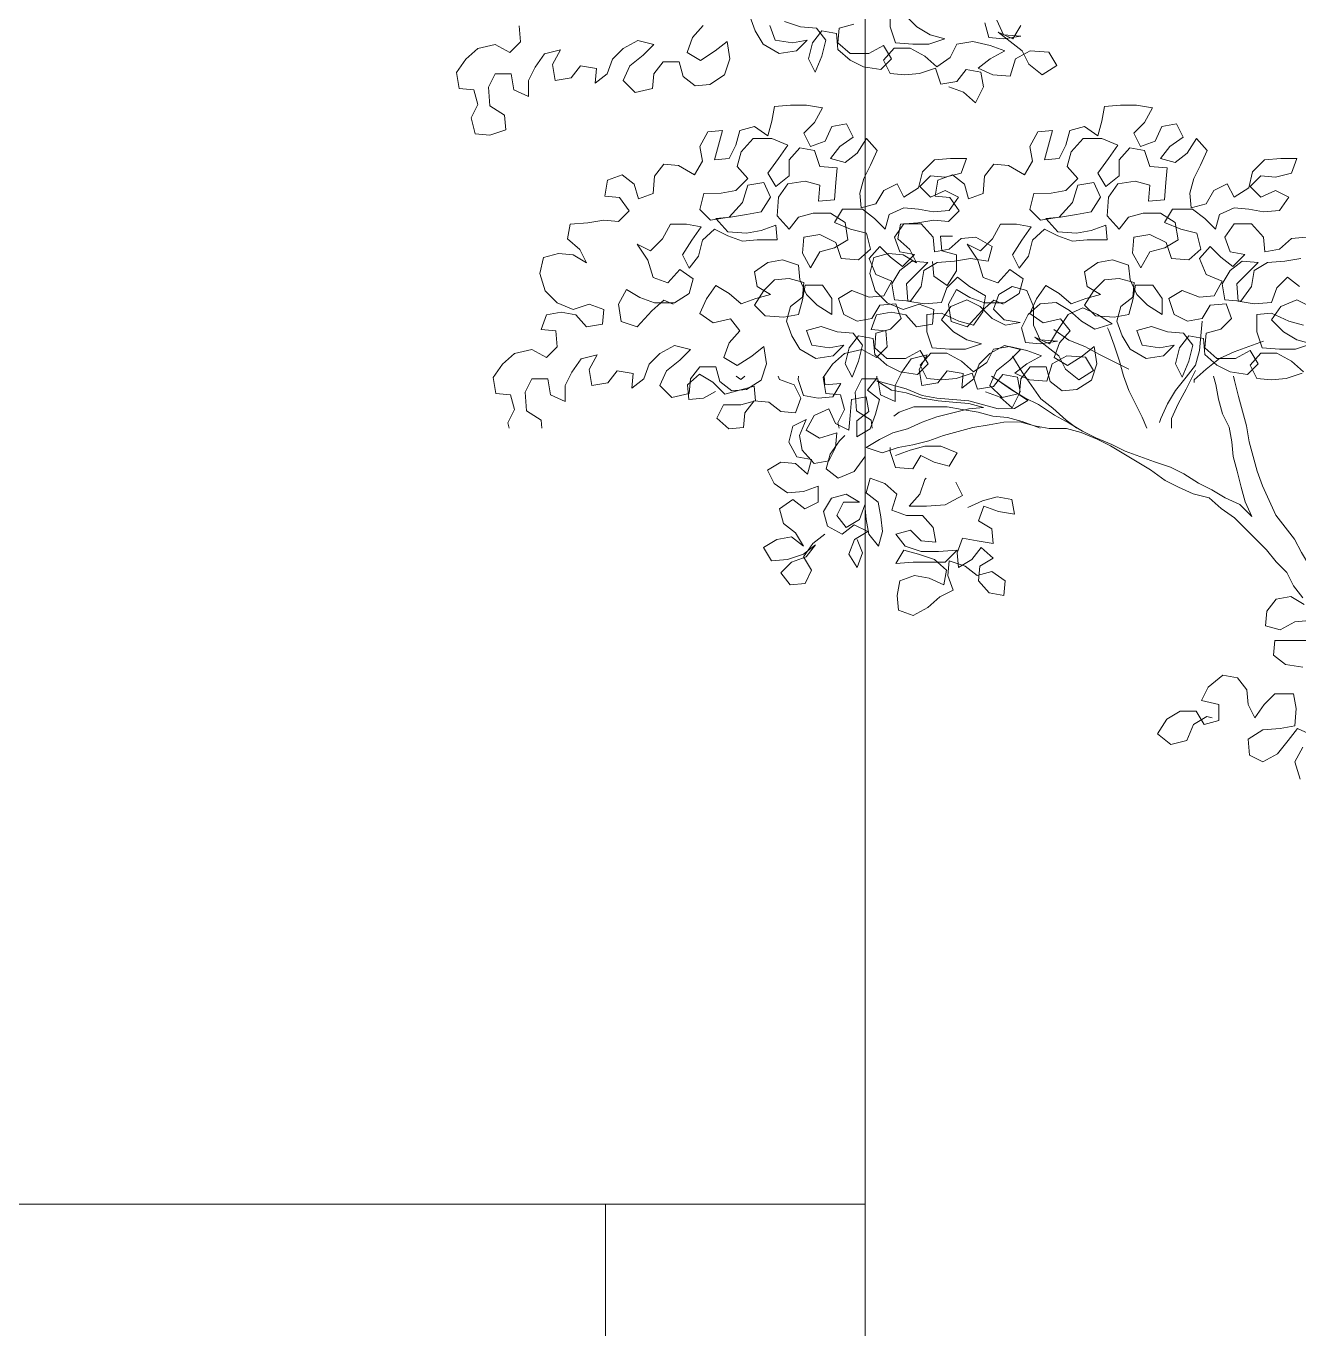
# Model space of a CAD drawing. Header units: metres. Extents: x -58 to 722, y -1100 to 345.
# Drawn here: x 22.825 to 23.643, y 106.871 to 107.71 of the extents above; entities that cross this region are included whole.
import ezdxf

# ---------------------------------------------------------------- set-up
doc = ezdxf.new("R2010")
doc.units = ezdxf.units.M
doc.header["$MEASUREMENT"] = 0
doc.layers.add('FSR_ARQ_002MURO', color=150, linetype='Continuous', lineweight=30)
doc.layers.add('FSR_ARQ_006ARBOLES', color=74, linetype='Continuous', lineweight=0)
doc.layers.add('FSR_ARQ_010MUROBAJO', color=33, linetype='Continuous')

# ---------------------------------------------------------------- blocks, each defined once
blk = doc.blocks.new('arboles fsr 01')
at = {"layer": 'FSR_ARQ_006ARBOLES'}
for points in [[(186.78311, -35.31667), (186.77524, -35.31952), (186.7688, -35.32524), (186.76451, -35.31665), (186.76595, -35.30879), (186.77382, -35.30736), (186.77882, -35.31381), (186.7874, -35.31524), (186.79027, -35.30666), (186.79885, -35.30953), (186.80672, -35.31025), (186.81458, -35.30955), (186.81817, -35.3024), (186.81245, -35.29596), (186.80387, -35.29595), (186.796, -35.30023), (186.78956, -35.30595), (186.78241, -35.30094), (186.77884, -35.29378), (186.77026, -35.29234), (186.76096, -35.29448), (186.75309, -35.29733), (186.76095, -35.30163), (186.76738, -35.30664), (186.75951, -35.31021), (186.75022, -35.31092), (186.74736, -35.30162), (186.7395, -35.29732), (186.72949, -35.29803), (186.72519, -35.30517), (186.73305, -35.31019), (186.74021, -35.30447), (186.74379, -35.29732), (186.75667, -35.28732), (186.7488, -35.29089), (186.74452, -35.28374)], [(186.76383, -35.28232), (186.76168, -35.29019), (186.75381, -35.2909), (186.74451, -35.28946), (186.75381, -35.28875), (186.75739, -35.28089)], [(186.80675, -35.27807), (186.8003, -35.2845), (186.79315, -35.28879), (186.78528, -35.29092), (186.79386, -35.29379), (186.80244, -35.2938), (186.81174, -35.29309), (186.81461, -35.28452), (186.81462, -35.27522)], [(186.83392, -35.2831), (186.84178, -35.28526), (186.84249, -35.29312), (186.83605, -35.29884), (186.82604, -35.29883), (186.81817, -35.29453), (186.81388, -35.30168), (186.81959, -35.30741), (186.82889, -35.30598), (186.83605, -35.30241), (186.84249, -35.2967), (186.84321, -35.28812), (186.85108, -35.28669), (186.85608, -35.29314), (186.85822, -35.30172), (186.85464, -35.30887), (186.85107, -35.30028), (186.84893, -35.2917), (186.85394, -35.28527), (186.86253, -35.28456), (186.87111, -35.28171)], [(186.87898, -35.28386), (186.87611, -35.29172), (186.86681, -35.29315), (186.85894, -35.29171), (186.86466, -35.29743), (186.87396, -35.29887), (186.88254, -35.29387), (186.88684, -35.28673), (186.88971, -35.27886)], [(186.91474, -35.28389), (186.92045, -35.29033), (186.9233, -35.2982), (186.91615, -35.30249), (186.90829, -35.29747), (186.90185, -35.29246), (186.90042, -35.30176), (186.90327, -35.31034), (186.91113, -35.31536), (186.919, -35.31608), (186.92544, -35.31108), (186.92759, -35.30321), (186.93617, -35.30322), (186.94117, -35.30966), (186.94188, -35.31753), (186.95118, -35.31968), (186.95762, -35.31325), (186.95405, -35.30538), (186.9469, -35.29966), (186.94119, -35.29393), (186.94977, -35.29179), (186.95764, -35.29609), (186.96335, -35.30182), (186.96621, -35.30969), (186.97264, -35.3147), (186.97193, -35.30683), (186.98051, -35.30541), (186.98551, -35.31185), (186.9941, -35.31329), (186.99553, -35.30471), (186.99125, -35.29684), (186.99983, -35.29899), (187.00483, -35.30615), (187.0084, -35.3133), (187.00839, -35.32188), (187.01626, -35.31831), (187.0177, -35.30973), (187.02628, -35.30974), (187.02985, -35.3169), (187.02913, -35.32691), (187.02126, -35.33191), (187.02053, -35.33977), (187.02911, -35.34264), (187.03698, -35.34193), (187.03913, -35.33335), (187.03557, -35.3262), (187.03772, -35.31833), (187.04559, -35.31763), (187.04702, -35.30904), (187.04202, -35.30189), (187.03559, -35.29616), (187.0263, -35.29401), (187.01843, -35.29829), (187.01271, -35.29256), (187.01343, -35.28398)], [(186.8418, -35.49982), (186.84253, -35.49692), (186.83896, -35.48976), (186.84111, -35.4819), (186.84898, -35.48119), (186.85042, -35.47261), (186.84542, -35.46545), (186.83899, -35.45973), (186.82969, -35.45757), (186.82182, -35.46186), (186.81611, -35.45613), (186.81683, -35.44755), (186.8247, -35.44684), (186.82184, -35.43897), (186.81398, -35.43753), (186.80611, -35.43895), (186.80038, -35.44539), (186.7918, -35.44395), (186.79109, -35.43608), (186.79896, -35.43323), (186.80754, -35.43609), (186.81613, -35.43253), (186.82257, -35.4261), (186.82544, -35.4168), (186.8233, -35.40822), (186.81544, -35.40606), (186.80757, -35.40677), (186.80041, -35.41106), (186.804, -35.40391), (186.81044, -35.39819), (186.80901, -35.39032), (186.79972, -35.3896), (186.79114, -35.38816), (186.78327, -35.38887), (186.77755, -35.38314), (186.78257, -35.376), (186.79043, -35.37529), (186.78901, -35.3667), (186.78115, -35.36384), (186.7747, -35.36884), (186.77255, -35.3767), (186.76469, -35.37383), (186.76398, -35.36454), (186.75898, -35.35809), (186.75111, -35.3588), (186.74253, -35.3638), (186.73824, -35.35664), (186.73968, -35.34878), (186.73539, -35.34091), (186.72753, -35.34019), (186.7318, -35.35592), (186.72394, -35.3552), (186.72037, -35.34805), (186.71823, -35.34018), (186.71037, -35.33802), (186.70321, -35.34302), (186.70107, -35.33515), (186.69965, -35.32729), (186.69107, -35.32656), (186.68248, -35.32656), (186.6739, -35.32798), (186.67818, -35.33585), (186.6839, -35.34158), (186.68032, -35.34872), (186.67245, -35.34586), (186.66888, -35.33799), (186.66102, -35.33655), (186.65744, -35.3437), (186.66458, -35.34871), (186.66958, -35.35515), (186.66171, -35.35729), (186.65528, -35.35228), (186.65028, -35.34441), (186.64456, -35.35084), (186.64812, -35.35871), (186.65169, -35.36586), (186.65383, -35.37373), (186.65311, -35.3816), (186.64524, -35.37945), (186.64096, -35.37229), (186.63381, -35.36871), (186.63023, -35.37586), (186.62237, -35.37084), (186.62023, -35.36226), (186.6138, -35.35582), (186.60522, -35.35509), (186.59663, -35.35508), (186.59949, -35.36295), (186.60807, -35.36511), (186.61594, -35.3644), (186.62165, -35.37013), (186.61592, -35.37584), (186.60806, -35.37226), (186.60091, -35.37583), (186.60591, -35.38299), (186.61449, -35.38371), (186.62236, -35.38229), (186.63022, -35.38158), (186.63809, -35.38516), (186.64023, -35.39303), (186.64595, -35.38731), (186.65239, -35.38231), (186.66312, -35.38232), (186.66741, -35.38948), (186.65882, -35.39305), (186.65024, -35.39518), (186.64808, -35.40377), (186.65451, -35.40949), (186.66381, -35.40879), (186.66668, -35.40021), (186.67527, -35.39592), (186.68385, -35.39736), (186.68456, -35.40594), (186.68026, -35.41381), (186.67526, -35.40522), (186.66739, -35.40307), (186.66025, -35.39877), (186.66168, -35.38947), (186.66956, -35.38447), (186.67885, -35.38448), (186.68672, -35.38664), (186.69172, -35.39308), (186.69816, -35.38593), (186.69746, -35.37592), (186.69246, -35.36876), (186.68316, -35.36732), (186.67529, -35.36946), (186.676, -35.37804), (186.66742, -35.37732), (186.66671, -35.36802), (186.666, -35.36015), (186.6753, -35.35945), (186.67817, -35.35087), (186.68604, -35.34944), (186.69175, -35.35589), (186.69175, -35.36447), (186.69889, -35.3702), (186.70319, -35.36305), (186.69748, -35.35518), (186.69248, -35.34802), (186.70106, -35.34445), (186.71107, -35.34446), (186.7175, -35.35162), (186.71964, -35.35949), (186.71392, -35.36592), (186.72035, -35.37236), (186.72821, -35.3738), (186.73751, -35.37381), (186.73965, -35.38239), (186.73392, -35.38811), (186.72391, -35.38667), (186.71676, -35.3788), (186.71391, -35.3695), (186.70533, -35.36806), (186.70175, -35.37592), (186.70675, -35.38379), (186.71461, -35.38523), (186.72319, -35.38667), (186.73106, -35.38739), (186.72462, -35.39454), (186.7146, -35.39524), (186.70674, -35.39381), (186.69887, -35.39094), (186.69815, -35.3988), (186.70888, -35.39881), (186.71675, -35.39954), (186.72462, -35.39668), (186.73177, -35.39311), (186.7382, -35.39884), (186.74034, -35.40743), (186.74534, -35.41387), (186.74892, -35.40672), (186.74392, -35.39885), (186.73892, -35.39169), (186.74679, -35.39027), (186.75537, -35.39027), (186.75966, -35.39815), (186.76609, -35.40459), (186.77325, -35.40102), (186.76752, -35.4096), (186.76465, -35.41889), (186.75678, -35.42174), (186.75035, -35.41459), (186.74319, -35.41959), (186.74533, -35.42746), (186.75319, -35.43247), (186.76392, -35.43248), (186.77179, -35.42963), (186.77894, -35.42534), (186.78323, -35.43321), (186.78179, -35.44251), (186.7732, -35.44536), (186.76535, -35.43677), (186.75891, -35.43104), (186.75391, -35.43319)], [(187.01875, -35.49982), (187.01947, -35.49692), (187.0159, -35.48976), (187.01806, -35.4819), (187.02593, -35.48119), (187.02736, -35.47261), (187.02236, -35.46545), (187.01593, -35.45973), (187.00664, -35.45757), (186.99877, -35.46186), (186.99305, -35.45613), (186.99377, -35.44755), (187.00164, -35.44684), (186.99879, -35.43897), (186.99092, -35.43753), (186.98305, -35.43895), (186.97732, -35.44539), (186.96874, -35.44395), (186.96804, -35.43608), (186.97591, -35.43323), (186.98449, -35.43609), (186.99307, -35.43253), (186.99951, -35.4261), (187.00238, -35.4168), (187.00025, -35.40822), (186.99238, -35.40606), (186.98451, -35.40677), (186.97736, -35.41106), (186.98094, -35.40391), (186.98738, -35.39819), (186.98596, -35.39032), (186.97666, -35.3896), (186.96808, -35.38816), (186.96021, -35.38887), (186.9545, -35.38314), (186.95951, -35.376), (186.96738, -35.37529), (186.96595, -35.3667), (186.95809, -35.36384), (186.95165, -35.36884), (186.94949, -35.3767), (186.94163, -35.37383), (186.94092, -35.36454), (186.93592, -35.35809), (186.92806, -35.3588), (186.91947, -35.3638), (186.91518, -35.35664), (186.91662, -35.34878), (186.91234, -35.34091), (186.90447, -35.34019), (186.90875, -35.35592), (186.90088, -35.3552), (186.89731, -35.34805), (186.89517, -35.34018), (186.88731, -35.33802), (186.88015, -35.34302), (186.87801, -35.33515), (186.87659, -35.32729), (186.86801, -35.32656), (186.85943, -35.32656), (186.85084, -35.32798), (186.85513, -35.33585), (186.86084, -35.34158), (186.85726, -35.34872), (186.8494, -35.34586), (186.84583, -35.33799), (186.83796, -35.33655), (186.83438, -35.3437), (186.84153, -35.34871), (186.84653, -35.35515), (186.83866, -35.35729), (186.83222, -35.35228), (186.82723, -35.34441), (186.8215, -35.35084), (186.82507, -35.35871), (186.82864, -35.36586), (186.83077, -35.37373), (186.83005, -35.3816), (186.82219, -35.37945), (186.8179, -35.37229), (186.81075, -35.36871), (186.80717, -35.37586), (186.79931, -35.37084), (186.79717, -35.36226), (186.79074, -35.35582), (186.78216, -35.35509), (186.77358, -35.35508), (186.77643, -35.36295), (186.78501, -35.36511), (186.79288, -35.3644), (186.79859, -35.37013), (186.79287, -35.37584), (186.785, -35.37226), (186.77785, -35.37583), (186.78285, -35.38299), (186.79143, -35.38371), (186.7993, -35.38229), (186.80717, -35.38158), (186.81503, -35.38516), (186.81717, -35.39303), (186.8229, -35.38731), (186.82934, -35.38231), (186.84006, -35.38232), (186.84435, -35.38948), (186.83576, -35.39305), (186.82718, -35.39518), (186.82503, -35.40377), (186.83146, -35.40949), (186.84076, -35.40879), (186.84362, -35.40021), (186.85221, -35.39592), (186.86079, -35.39736), (186.8615, -35.40594), (186.8572, -35.41381), (186.8522, -35.40522), (186.84434, -35.40307), (186.83719, -35.39877), (186.83863, -35.38947), (186.8465, -35.38447), (186.8558, -35.38448), (186.86366, -35.38664), (186.86866, -35.39308), (186.87511, -35.38593), (186.8744, -35.37592), (186.8694, -35.36876), (186.8601, -35.36732), (186.85223, -35.36946), (186.85294, -35.37804), (186.84436, -35.37732), (186.84365, -35.36802), (186.84295, -35.36015), (186.85224, -35.35945), (186.85511, -35.35087), (186.86298, -35.34944), (186.8687, -35.35589), (186.86869, -35.36447), (186.87584, -35.3702), (186.88013, -35.36305), (186.87442, -35.35518), (186.86942, -35.34802), (186.878, -35.34445), (186.88802, -35.34446), (186.89445, -35.35162), (186.89659, -35.35949), (186.89086, -35.36592), (186.89729, -35.37236), (186.90516, -35.3738), (186.91445, -35.37381), (186.91659, -35.38239), (186.91086, -35.38811), (186.90085, -35.38667), (186.89371, -35.3788), (186.89086, -35.3695), (186.88227, -35.36806), (186.87869, -35.37592), (186.88369, -35.38379), (186.89156, -35.38523), (186.90014, -35.38667), (186.908, -35.38739), (186.90156, -35.39454), (186.89155, -35.39524), (186.88368, -35.39381), (186.87582, -35.39094), (186.87509, -35.3988), (186.88582, -35.39881), (186.89369, -35.39954), (186.90156, -35.39668), (186.90871, -35.39311), (186.91515, -35.39884), (186.91728, -35.40743), (186.92228, -35.41387), (186.92587, -35.40672), (186.92087, -35.39885), (186.91587, -35.39169), (186.92374, -35.39027), (186.93232, -35.39027), (186.9366, -35.39815), (186.94303, -35.40459), (186.95019, -35.40102), (186.94446, -35.4096), (186.94159, -35.41889), (186.93372, -35.42174), (186.92729, -35.41459), (186.92013, -35.41959), (186.92227, -35.42746), (186.93013, -35.43247), (186.94086, -35.43248), (186.94873, -35.42963), (186.95589, -35.42534), (186.96017, -35.43321), (186.95873, -35.44251), (186.95015, -35.44536), (186.94229, -35.43677), (186.93586, -35.43104), (186.93085, -35.43319)], [(186.59367, -35.47023), (186.60225, -35.4731), (186.61011, -35.47382), (186.61798, -35.47311), (186.62156, -35.46596), (186.61585, -35.45952), (186.60727, -35.45951), (186.59939, -35.4638), (186.59295, -35.46951)], [(186.58941, -35.43446), (186.59656, -35.4309), (186.60514, -35.43448), (186.61014, -35.44164), (186.6037, -35.44807), (186.59654, -35.45235), (186.58868, -35.45449), (186.59725, -35.45736), (186.60584, -35.45737), (186.61514, -35.45666), (186.618, -35.44808), (186.61801, -35.43878), (186.61015, -35.43806), (186.60084, -35.44234), (186.59298, -35.44448)], [(186.59514, -35.42374), (186.60158, -35.41874), (186.6073, -35.42447), (186.61015, -35.43234), (186.61945, -35.43306), (186.62803, -35.43164), (186.62876, -35.42234), (186.61732, -35.41089), (186.62591, -35.41018), (186.63234, -35.41519), (186.63662, -35.42235), (186.63518, -35.43093), (186.6266, -35.43164), (186.62089, -35.42377), (186.61946, -35.41518), (186.61232, -35.41088), (186.60302, -35.41016), (186.59444, -35.40872)], [(186.59159, -35.39728), (186.59945, -35.398), (186.60589, -35.40373), (186.61375, -35.40516), (186.61447, -35.3973), (186.62092, -35.39015), (186.63022, -35.39016), (186.63522, -35.39732), (186.63235, -35.40518), (186.62448, -35.4066), (186.63091, -35.41305), (186.63735, -35.40805), (186.64308, -35.40233), (186.64879, -35.40877), (186.64521, -35.41735), (186.63662, -35.42092), (186.64091, -35.42879), (186.64877, -35.42951), (186.65808, -35.42595), (186.66522, -35.43024), (186.66235, -35.43882), (186.6552, -35.44239), (186.64733, -35.44095), (186.64305, -35.4338), (186.63447, -35.43308), (186.6316, -35.44094), (186.63732, -35.44667), (186.64518, -35.44882), (186.64589, -35.45669), (186.63945, -35.4624), (186.62943, -35.46239), (186.62157, -35.4581), (186.61727, -35.46524), (186.62299, -35.47097), (186.63229, -35.46955), (186.63944, -35.46598), (186.64589, -35.46026), (186.64661, -35.45168), (186.65448, -35.45026), (186.65948, -35.4567), (186.66162, -35.46528), (186.65803, -35.47243), (186.65446, -35.46385), (186.65233, -35.45526), (186.65734, -35.44883), (186.66592, -35.44812), (186.67451, -35.44527), (186.68237, -35.44742), (186.6795, -35.45529), (186.67021, -35.45671), (186.66234, -35.45527), (186.66806, -35.461), (186.67735, -35.46244), (186.68594, -35.45744), (186.69024, -35.45029), (186.69311, -35.44243), (186.69097, -35.43456), (186.68453, -35.42955), (186.68383, -35.42168), (186.6917, -35.41954), (186.69956, -35.42026), (186.70528, -35.42599), (186.71028, -35.43386), (186.70455, -35.43958), (186.69454, -35.44028), (186.68667, -35.43885), (186.68453, -35.43098), (186.68311, -35.42311), (186.67381, -35.4231), (186.6688, -35.43025), (186.66879, -35.43883), (186.67666, -35.43383), (186.68239, -35.42811), (186.68597, -35.42025), (186.6867, -35.41238), (186.69528, -35.40953), (186.70315, -35.41097), (186.71029, -35.41598), (186.70886, -35.42385), (186.7017, -35.42813), (186.70957, -35.43028), (186.71743, -35.43315), (186.72387, -35.42744), (186.73103, -35.42315), (186.73603, -35.43031), (186.7396, -35.43818), (186.73244, -35.44318), (186.72314, -35.44102), (186.71813, -35.44746), (186.72385, -35.4539), (186.7267, -35.46177), (186.71955, -35.46605), (186.71168, -35.46104), (186.70525, -35.45603), (186.70381, -35.46532), (186.70666, -35.47391), (186.71453, -35.47892), (186.72239, -35.47964), (186.72884, -35.47464), (186.73099, -35.46678), (186.73957, -35.46679), (186.74457, -35.47323), (186.74528, -35.4811), (186.75457, -35.48325), (186.76102, -35.47682), (186.75745, -35.46895), (186.7503, -35.46322), (186.74459, -35.45749), (186.75317, -35.45536), (186.76103, -35.45965), (186.76675, -35.46538), (186.7696, -35.47325), (186.77604, -35.47826), (186.77533, -35.47039), (186.78391, -35.46897), (186.78891, -35.47541), (186.79749, -35.47685), (186.79893, -35.46827), (186.79465, -35.4604), (186.80323, -35.46255), (186.80823, -35.46971), (186.8118, -35.47687), (186.81179, -35.48545), (186.81966, -35.48188), (186.8211, -35.4733), (186.82968, -35.47331), (186.83325, -35.48046), (186.83252, -35.49047), (186.82465, -35.49547), (186.82425, -35.49982)], [(186.76345, -35.48023), (186.75558, -35.48309), (186.74914, -35.4888), (186.74485, -35.48022), (186.74629, -35.47235), (186.75416, -35.47093), (186.75916, -35.47737), (186.76774, -35.47881), (186.77061, -35.47023), (186.77919, -35.4731), (186.78706, -35.47382), (186.79492, -35.47311), (186.79851, -35.46596), (186.79279, -35.45952), (186.78421, -35.45951), (186.77634, -35.4638), (186.7699, -35.46951), (186.76275, -35.4645), (186.75918, -35.45734), (186.7506, -35.45591), (186.7413, -35.45804), (186.73343, -35.4609), (186.74129, -35.4652), (186.74772, -35.47021), (186.73985, -35.47378), (186.73055, -35.47448), (186.7277, -35.46518), (186.71984, -35.46088), (186.70983, -35.46159), (186.70553, -35.46874), (186.71339, -35.47375), (186.72055, -35.46804), (186.72413, -35.46089), (186.73701, -35.45089), (186.72914, -35.45446), (186.72486, -35.4473), (186.71914, -35.43871), (186.71128, -35.43513), (186.70341, -35.4387), (186.69554, -35.4437), (186.70483, -35.44657), (186.71199, -35.44228), (186.71843, -35.43657), (186.72559, -35.43228), (186.73417, -35.43301), (186.7406, -35.43873), (186.74417, -35.44589), (186.74202, -35.45375), (186.73415, -35.45446), (186.72485, -35.45302), (186.73415, -35.45232), (186.73773, -35.44445), (186.73774, -35.43444), (186.74133, -35.42586), (186.7492, -35.42372), (186.75634, -35.42802), (186.7592, -35.43589), (186.75347, -35.44161), (186.74489, -35.44303), (186.75275, -35.44447), (186.75991, -35.4409), (186.76635, -35.43446), (186.77351, -35.4309), (186.78209, -35.43448), (186.78709, -35.44164), (186.78064, -35.44807), (186.77349, -35.45235), (186.76562, -35.45449), (186.7742, -35.45736), (186.78278, -35.45737), (186.79208, -35.45666), (186.79495, -35.44808), (186.79496, -35.43878), (186.78709, -35.43806), (186.77779, -35.44234), (186.76992, -35.44448), (186.76492, -35.43732), (186.7635, -35.42874), (186.77208, -35.42374), (186.77852, -35.41874), (186.78424, -35.42447), (186.78709, -35.43234), (186.79639, -35.43306), (186.80497, -35.43164), (186.8057, -35.42234), (186.79427, -35.41089), (186.80285, -35.41018), (186.80928, -35.41519), (186.81357, -35.42235), (186.81213, -35.43093), (186.80354, -35.43164), (186.79783, -35.42377), (186.79641, -35.41518), (186.78926, -35.41088), (186.77996, -35.41016), (186.77138, -35.40872), (186.76208, -35.41014), (186.75994, -35.40228), (186.76853, -35.39728), (186.7764, -35.398), (186.78283, -35.40373), (186.7907, -35.40516), (186.79142, -35.3973), (186.79786, -35.39015), (186.80716, -35.39016), (186.81216, -35.39732), (186.80929, -35.40518), (186.80142, -35.4066), (186.80785, -35.41305), (186.81429, -35.40805), (186.82002, -35.40233), (186.82574, -35.40877), (186.82215, -35.41735), (186.81357, -35.42092), (186.81785, -35.42879), (186.82572, -35.42951), (186.83502, -35.42595), (186.84217, -35.43024), (186.8393, -35.43882), (186.83214, -35.44239), (186.82428, -35.44095), (186.81999, -35.4338), (186.81141, -35.43308), (186.80854, -35.44094), (186.81426, -35.44667), (186.82212, -35.44882), (186.82283, -35.45669), (186.81639, -35.4624), (186.80638, -35.46239), (186.79851, -35.4581), (186.79422, -35.46524), (186.79993, -35.47097), (186.80923, -35.46955), (186.81639, -35.46598), (186.82283, -35.46026), (186.82355, -35.45168), (186.83142, -35.45026), (186.83642, -35.4567), (186.83856, -35.46528), (186.83498, -35.47243), (186.83141, -35.46385), (186.82927, -35.45526), (186.83428, -35.44883), (186.84287, -35.44812), (186.85145, -35.44527), (186.85932, -35.44742), (186.85645, -35.45529), (186.84715, -35.45671), (186.83928, -35.45527), (186.845, -35.461), (186.8543, -35.46244), (186.86288, -35.45744), (186.86718, -35.45029), (186.87005, -35.44243), (186.86791, -35.43456), (186.86148, -35.42955), (186.86077, -35.42168), (186.86864, -35.41954), (186.8765, -35.42026), (186.88222, -35.42599), (186.88722, -35.43386), (186.88149, -35.43958), (186.87148, -35.44028), (186.86361, -35.43885), (186.86148, -35.43098), (186.86005, -35.42311), (186.85076, -35.4231), (186.84574, -35.43025), (186.84573, -35.43883), (186.85361, -35.43383), (186.85933, -35.42811), (186.86292, -35.42025), (186.86364, -35.41238), (186.87222, -35.40953), (186.88009, -35.41097), (186.88724, -35.41598), (186.8858, -35.42385), (186.87864, -35.42813), (186.88651, -35.43028), (186.89437, -35.43315), (186.90082, -35.42744), (186.90797, -35.42315), (186.91297, -35.43031), (186.91654, -35.43818), (186.90938, -35.44318), (186.90009, -35.44102), (186.89508, -35.44746), (186.90079, -35.4539), (186.90364, -35.46177), (186.89649, -35.46605), (186.88863, -35.46104), (186.88219, -35.45603), (186.88075, -35.46532), (186.88361, -35.47391), (186.89147, -35.47892), (186.89934, -35.47964), (186.90578, -35.47464), (186.90793, -35.46678), (186.91651, -35.46679), (186.92151, -35.47323), (186.92222, -35.4811), (186.93152, -35.48325), (186.93796, -35.47682), (186.93439, -35.46895), (186.92724, -35.46322), (186.92153, -35.45749), (186.93011, -35.45536), (186.93798, -35.45965), (186.94369, -35.46538), (186.94655, -35.47325), (186.95298, -35.47826), (186.95227, -35.47039), (186.96085, -35.46897), (186.96585, -35.47541), (186.97444, -35.47685), (186.97587, -35.46827), (186.97159, -35.4604), (186.98017, -35.46255), (186.98517, -35.46971), (186.98874, -35.47687), (186.98873, -35.48545), (186.9966, -35.48188), (186.99804, -35.4733), (187.00662, -35.47331), (187.01019, -35.48046), (187.00947, -35.49047), (187.0016, -35.49547), (187.0012, -35.49982)], [(186.79183, -35.41033), (186.79111, -35.4182), (186.78395, -35.4232), (186.77895, -35.41533), (186.77896, -35.40675), (186.78683, -35.40461), (186.78755, -35.39674), (186.78112, -35.39673)], [(186.72672, -35.44675), (186.71884, -35.45246), (186.71026, -35.45603), (186.70239, -35.46032), (186.68664, -35.46817)], [(186.61442, -35.45308), (186.63015, -35.45882), (186.63802, -35.4624), (186.64516, -35.46813), (186.65159, -35.47386), (186.65159, -35.47529)], [(186.8745, -35.47191), (186.87386, -35.47365), (186.86599, -35.47651), (186.86241, -35.48366), (186.86526, -35.49153), (186.87313, -35.49082), (186.87957, -35.48582), (186.88744, -35.48511), (186.89244, -35.49155), (186.89315, -35.49942), (186.90101, -35.50014), (186.90746, -35.49443), (186.90389, -35.48727), (186.89459, -35.48726), (186.88672, -35.48511), (186.88745, -35.47724), (186.90318, -35.48155), (186.90962, -35.47512), (186.91678, -35.47083), (186.92321, -35.47656), (186.92248, -35.48443), (186.91462, -35.4837), (186.90818, -35.48012)], [(186.84947, -35.5566), (186.8559, -35.56161), (186.8609, -35.56876), (186.8566, -35.57591), (186.86017, -35.58307), (186.86804, -35.58379), (186.87305, -35.57736), (186.86733, -35.57163), (186.85947, -35.56876), (186.85447, -35.56232), (186.8609, -35.56733), (186.86948, -35.5702), (186.87806, -35.57093), (186.88236, -35.56378), (186.87521, -35.55948), (186.86735, -35.55804), (186.86091, -35.56304), (186.8652, -35.55589), (186.87165, -35.55089), (186.8738, -35.54303), (186.86665, -35.53802), (186.86021, -35.54302), (186.85306, -35.53943), (186.85307, -35.53085), (186.86093, -35.53372), (186.86951, -35.53444), (186.87667, -35.52944), (186.88025, -35.52229), (186.87311, -35.518), (186.86524, -35.5187), (186.8588, -35.52442), (186.85666, -35.51655), (186.86453, -35.51513), (186.86882, -35.50726), (186.86669, -35.49868), (186.85954, -35.4951), (186.86311, -35.50368), (186.86167, -35.51155), (186.85522, -35.5187), (186.84736, -35.51726), (186.84379, -35.5101), (186.84308, -35.50223), (186.85238, -35.5051), (186.85953, -35.50082), (186.85525, -35.49295), (186.84738, -35.48936), (186.8438, -35.49723), (186.83665, -35.5008), (186.83594, -35.49293), (186.83523, -35.48435), (186.82736, -35.48291), (186.82593, -35.49078), (186.83236, -35.49579), (186.83235, -35.50437), (186.8252, -35.50007), (186.82235, -35.4922), (186.82021, -35.48433), (186.82665, -35.47933), (186.82165, -35.47289), (186.82165, -35.47191)], [(186.84996, -35.47191), (186.84954, -35.47649), (186.84096, -35.47577), (186.84524, -35.48293), (186.85311, -35.48365), (186.86098, -35.48223), (186.86385, -35.47365), (186.86371, -35.47191)], [(186.89713, -35.47191), (186.8946, -35.47367), (186.89234, -35.47191)], [(186.82805, -35.51509), (186.83377, -35.52297), (186.84234, -35.52655), (186.84879, -35.52155), (186.84665, -35.51368), (186.84165, -35.50652), (186.83879, -35.50366)], [(186.8116, -35.51436), (186.80374, -35.5115), (186.79587, -35.50934), (186.78729, -35.50934), (186.7787, -35.5129), (186.78299, -35.52006), (186.79086, -35.51792), (186.79801, -35.51435), (186.8023, -35.52151), (186.8116, -35.5208), (186.81446, -35.51222), (186.81447, -35.51008)], [(186.77296, -35.54222), (186.76509, -35.53864), (186.75723, -35.53649), (186.74936, -35.53791), (186.74792, -35.54577), (186.7565, -35.54435), (186.76437, -35.5415), (186.76723, -35.54937), (186.76007, -35.55365), (186.75935, -35.56152), (186.76793, -35.5601), (186.7758, -35.55867), (186.77866, -35.56654), (186.77793, -35.57441), (186.77078, -35.57011), (186.76578, -35.56367), (186.75934, -35.56939), (186.76649, -35.57368), (186.7672, -35.58155), (186.76147, -35.58798), (186.7536, -35.58941), (186.75289, -35.58154), (186.76005, -35.57654), (186.76792, -35.57869), (186.77436, -35.57369), (186.78294, -35.57084), (186.78365, -35.57871), (186.78078, -35.58657), (186.78793, -35.59015), (186.79436, -35.59588), (186.80223, -35.60018), (186.8101, -35.59733), (186.81082, -35.58946), (186.80939, -35.58159), (186.80153, -35.57872), (186.79366, -35.58015), (186.78579, -35.58371), (186.78437, -35.57585), (186.79081, -35.57013), (186.7994, -35.56728), (186.80726, -35.56514), (186.81155, -35.57229), (186.80225, -35.57157), (186.78509, -35.57156), (186.77866, -35.56511), (186.78867, -35.56584), (186.79797, -35.56585), (186.80655, -35.56299), (186.81156, -35.55656), (186.8037, -35.55441), (186.79797, -35.56012), (186.7901, -35.56083), (186.79154, -35.55297), (186.79727, -35.54653), (186.80585, -35.54654), (186.81372, -35.54369), (186.81087, -35.5351), (186.81731, -35.52939), (186.82518, -35.52653), (186.82732, -35.5344), (186.82088, -35.5394), (186.81944, -35.54727), (186.81872, -35.55514), (186.82085, -35.56301), (186.82587, -35.55657), (186.8273, -35.54871), (186.82803, -35.54084), (186.83088, -35.54871), (186.83803, -35.55301), (186.84304, -35.54658), (186.83947, -35.53942), (186.83089, -35.53941), (186.83805, -35.53513), (186.84591, -35.53728), (186.85019, -35.54444), (186.84804, -35.5523), (186.84017, -35.55659), (186.83374, -35.55157), (186.82658, -35.55514), (186.83373, -35.55944), (186.83659, -35.56731), (186.83229, -35.57446), (186.82943, -35.56659), (186.8323, -35.55944)], [(186.7794, -35.52864), (186.77582, -35.53579), (186.78512, -35.5408), (186.79513, -35.54153), (186.80443, -35.54153), (186.79871, -35.53509), (186.79586, -35.52722), (186.79514, -35.52651)], [(186.59268, -35.59427), (186.59983, -35.58998), (186.6077, -35.59142), (186.6127, -35.59786), (186.61341, -35.60573), (186.60554, -35.60787), (186.59768, -35.60357), (186.58981, -35.60285)], [(186.58908, -35.61357), (186.60839, -35.61359), (186.6091, -35.62146), (186.60266, -35.62646), (186.59336, -35.62788)], [(186.59474, -35.68796), (186.59761, -35.67866), (186.59332, -35.67079)], [(186.58832, -35.66435), (186.59619, -35.66078), (186.60119, -35.66722), (186.60691, -35.67438), (186.61477, -35.67868), (186.62193, -35.67511), (186.62265, -35.66653), (186.61479, -35.66151), (186.60549, -35.66079), (186.59763, -35.65935), (186.59692, -35.65006), (186.59836, -35.64219), (186.60837, -35.6422), (186.61409, -35.64793), (186.61908, -35.65508), (186.62267, -35.64793), (186.62339, -35.64007), (186.6284, -35.63363), (186.63627, -35.63221), (186.64413, -35.63866), (186.6477, -35.64581), (186.6384, -35.64795), (186.63839, -35.65653), (186.64626, -35.65868), (186.65056, -35.65153), (186.65914, -35.65154), (186.66629, -35.65584), (186.67129, -35.66371), (186.66413, -35.66943), (186.65555, -35.66727), (186.65198, -35.65869), (186.64483, -35.65439), (186.64197, -35.6551)]]:
    blk.add_lwpolyline(points, dxfattribs=at)
at = {"layer": 'FSR_ARQ_006ARBOLES', "color": 35}
for points in [[(186.64733, -35.44239), (186.64875, -35.45812), (186.65089, -35.46599), (186.65589, -35.47243), (186.6616, -35.47959), (186.66589, -35.48674), (186.66946, -35.49461), (186.67017, -35.49676)], [(186.677, -35.49982), (186.67947, -35.49391), (186.68663, -35.47961), (186.6895, -35.47175), (186.69165, -35.46388), (186.69452, -35.4553), (186.69739, -35.44744), (186.69811, -35.44601)], [(186.74887, -35.46107), (186.74386, -35.46965), (186.73383, -35.48395), (186.72739, -35.48895), (186.72023, -35.49538), (186.71451, -35.49982)], [(186.66373, -35.49982), (186.66373, -35.49461), (186.66017, -35.48674), (186.65588, -35.47887), (186.65088, -35.46885)], [(186.57408, -35.60283), (186.57623, -35.59425), (186.58053, -35.5871), (186.58554, -35.58067), (186.59413, -35.56637), (186.59772, -35.55923), (186.60774, -35.54636), (186.61491, -35.53063), (186.61778, -35.52277), (186.62208, -35.50704), (186.62352, -35.49846), (186.62783, -35.48273), (186.62998, -35.47415), (186.63059, -35.47191)], [(186.76026, -35.47191), (186.75514, -35.47498), (186.74082, -35.48498), (186.74797, -35.48927), (186.75655, -35.48928), (186.77229, -35.485), (186.78946, -35.48359), (186.79733, -35.48217), (186.80591, -35.4786), (186.82165, -35.47432), (186.81378, -35.47932), (186.80591, -35.48074), (186.79733, -35.4836), (186.78874, -35.48502), (186.78087, -35.48573), (186.77229, -35.48644), (186.76442, -35.48857), (186.77229, -35.4893), (186.78945, -35.4936), (186.79731, -35.49647), (186.80518, -35.50005), (186.81304, -35.50221), (186.82019, -35.50579), (186.82734, -35.51009), (186.81876, -35.51294), (186.81018, -35.51007), (186.80231, -35.50863), (186.79373, -35.50648), (186.78586, -35.50361), (186.77013, -35.49931), (186.76155, -35.49787), (186.75369, -35.49643), (186.7451, -35.49642), (186.73724, -35.49856), (186.72937, -35.49998), (186.72007, -35.49998), (186.7122, -35.50211), (186.70361, -35.50568), (186.69646, -35.50925), (186.67499, -35.52211), (186.66712, -35.52782), (186.65996, -35.53139), (186.65209, -35.53496), (186.64351, -35.5371), (186.63707, -35.54281), (186.62991, -35.54781), (186.61273, -35.56496), (186.60772, -35.57139), (186.60199, -35.57711), (186.59841, -35.58426), (186.5934, -35.59069)], [(186.64119, -35.47191), (186.63999, -35.4763), (186.63855, -35.48417), (186.6364, -35.49203), (186.63282, -35.49918), (186.63138, -35.50705), (186.63066, -35.51491), (186.6285, -35.52278), (186.62635, -35.53136), (186.6242, -35.53922), (186.62061, -35.54709), (186.62706, -35.54066), (186.63493, -35.53709), (186.64208, -35.5328), (186.64924, -35.52923), (186.65711, -35.52424), (186.66427, -35.52067), (186.67285, -35.51781), (186.68859, -35.51211), (186.69575, -35.50854), (186.70433, -35.50497), (186.71149, -35.5014), (186.71864, -35.49711), (186.72651, -35.49283), (186.7351, -35.48712), (186.74226, -35.48355), (186.74941, -35.47926), (186.75657, -35.47426), (186.76027, -35.47191)], [(186.73408, -35.49982), (186.73597, -35.49897), (186.74383, -35.49611), (186.7517, -35.49397), (186.75957, -35.49327), (186.76744, -35.49113), (186.77602, -35.48971), (186.78389, -35.48828), (186.80177, -35.4883), (186.80964, -35.49117), (186.8125, -35.49332)]]:
    blk.add_lwpolyline(points, dxfattribs=at)

msp = doc.modelspace()

# ---------------------------------------------------------------- linework, layer by layer
at = {"layer": 'FSR_ARQ_002MURO', "lineweight": 0}
msp.add_lwpolyline([(25.36135, 108.75149), (23.36447, 108.75149), (23.36447, 105.95149)], dxfattribs=at)
at = {"layer": 'FSR_ARQ_010MUROBAJO', "lineweight": 0}
for p, q in [((21.40852, 106.95149), (23.36447, 106.95149)), ((23.19731, 103.97149), (23.19731, 106.95149))]:
    msp.add_line(p, q, dxfattribs=at)

# ---------------------------------------------------------------- block references
at = {"layer": 'FSR_ARQ_006ARBOLES', "xscale": -1.2, "yscale": 1.2, "zscale": 1.2}
msp.add_blockref('arboles fsr 01', (247.55793, 150.05057), dxfattribs=at)

doc.saveas('drawing.dxf')
